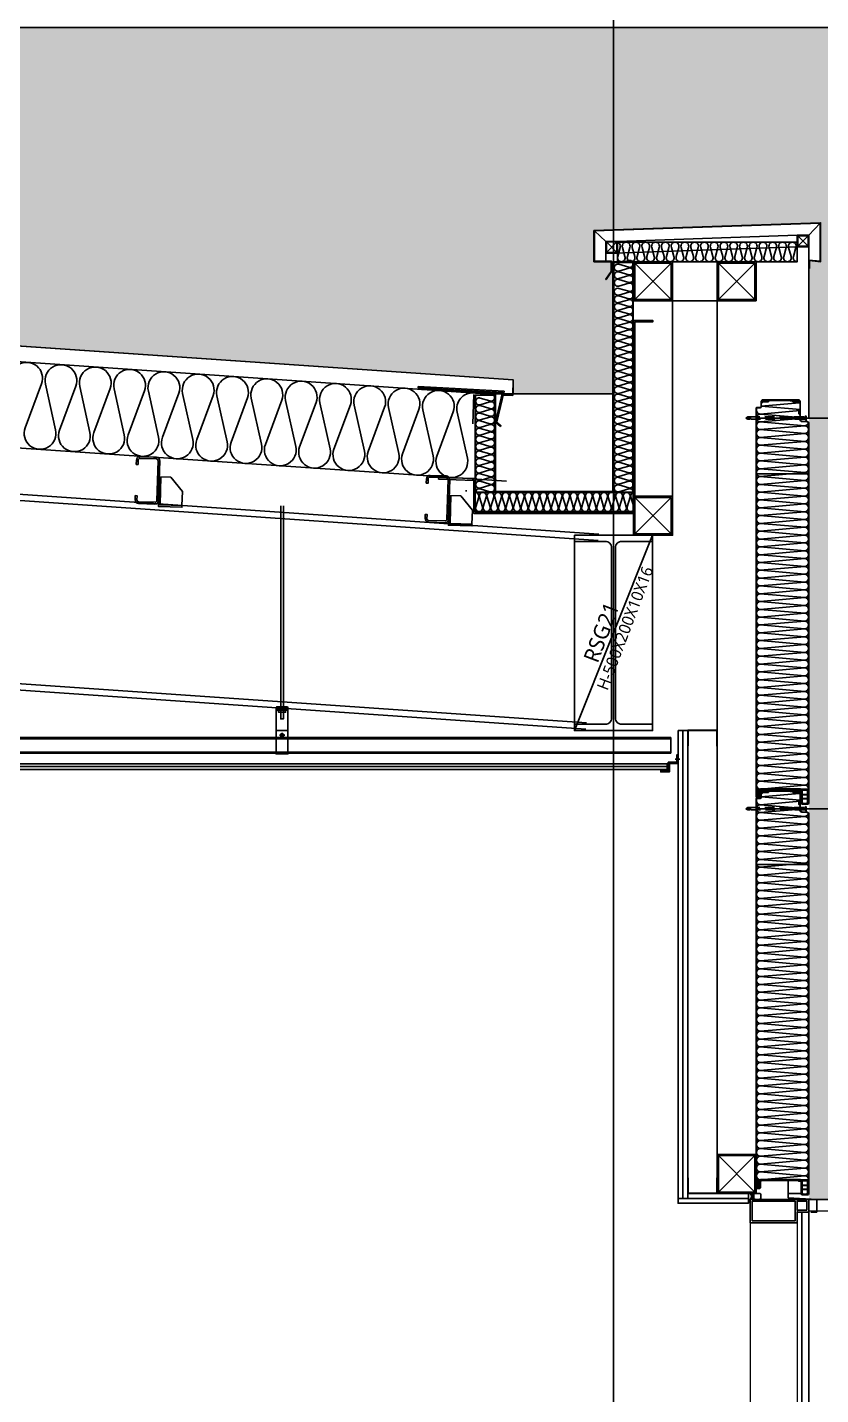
# Model space of a CAD drawing. Header units: millimetres. Extents: x -2325 to 334075, y -552635 to -11738.
# Drawn here: x 104425 to 106455, y -67955 to -64455 of the extents above; entities that cross this region are included whole.
import ezdxf
from ezdxf.enums import TextEntityAlignment as Align

# ---------------------------------------------------------------- set-up
doc = ezdxf.new("R2010")
doc.units = ezdxf.units.MM
doc.header["$LTSCALE"] = 200
for name, pattern in [('CEN-GAUN', [32.2, 30, -1, 0.2, -1]), ('HIDDEN', [0.375, 0.25, -0.125]), ('XR-A-SECTION$0$CEN-OC', [10, 9.25, -0.25, 0.25, -0.25])]:
    doc.linetypes.add(name, pattern=pattern)
doc.layers.get('DEFPOINTS').update_dxf_attribs({"color": 137})
for name, color, linetype in [('01하지철물', 253, 'Continuous'), ('02-PIR', 7, 'Continuous'), ('161', 161, 'Continuous'), ('35', 8, 'Continuous'), ('7', 7, 'Continuous'), ('7내부마감', 7, 'Continuous'), ('A-PNL-EXT', 7, 'Continuous'), ('AA-DWXM-CURT', 4, 'Continuous'), ('AS-STEL', 2, 'Continuous'), ('AS-STEL-MAJR', 8, 'Continuous'), ('BOLT', 8, 'Continuous'), ('CON', 2, 'Continuous'), ('CTR', 1, 'XR-A-SECTION$0$CEN-OC'), ('deta', 8, 'Continuous'), ('ELE-3', 3, 'Continuous'), ('ELE-4', 4, 'Continuous'), ('ELE-5', 5, 'Continuous'), ('ELE-6', 6, 'Continuous'), ('ELE-8', 8, 'Continuous'), ('HAT', 8, 'Continuous'), ('HAT-INS1', 252, 'Continuous'), ('INSUL', 252, 'Continuous'), ('PANEL', 6, 'Continuous'), ('S-253', 252, 'Continuous'), ('S-COL', 2, 'Continuous'), ('SEC-PANEL', 6, 'Continuous'), ('SOL-254', 254, 'Continuous'), ('STEEL-E', 6, 'Continuous'), ('STL', 4, 'Continuous'), ('SYP_INSUL', 252, 'Continuous'), ('TEC35', 35, 'Continuous'), ('WALL', 2, 'Continuous'), ('WIN1', 7, 'Continuous'), ('경량철골', 8, 'Continuous')]:
    doc.layers.add(name, color=color, linetype=linetype)
for name, color, linetype, plot in [('190', 190, 'Continuous', False), ('CEN', 1, 'CEN-GAUN', False), ('DEFP.', 147, 'Continuous', False)]:
    doc.layers.add(name, color=color, linetype=linetype, plot=plot)
doc.layers.add('insulation', color=8, linetype='Continuous', lineweight=5)
doc.layers.add('WIN', color=5, linetype='Continuous', lineweight=0)
doc.styles.add('스타일1', font='malgun.ttf')

# ---------------------------------------------------------------- blocks, each defined once
blk = doc.blocks.new('124')
at = {"layer": 'WIN', "color": 6}
for p, q in [((530, 2000), (-3735, 2000)), ((-3735, 2000), (-3735, 0)), ((500, 1970), (-3705, 1970)), ((-3705, 1970), (-3705, 30))]:
    blk.add_line(p, q, dxfattribs=at)
blk = doc.blocks.new('하지철물')
at = {"layer": '01하지철물', "color": 1}
for p, q in [((46.8, -3.2), (-46.8, -96.8)), ((46.8, -96.8), (-46.8, -3.2))]:
    blk.add_line(p, q, dxfattribs=at)
at = {"layer": '01하지철물'}
for points in [[(-50, -100), (-50, 0), (50, 0), (50, -100)], [(-46.8, -96.8), (-46.8, -3.2), (46.8, -3.2), (46.8, -96.8)]]:
    blk.add_lwpolyline(points, close=True, dxfattribs=at)
blk = doc.blocks.new('SCW-1')
at = {"layer": 'BOLT', "color": 8, "linetype": 'HIDDEN', "ltscale": 0.5}
for p, q in [((150, 3), (150, 9)), ((154.1, 12), (151.1, 9)), ((151.1, 9), (151.1, 3)), ((151.1, 3), (154.1, 0)), ((153.1, 5.4), (153.1, 6.6)), ((153.1, 6.6), (154.5, 6.6)), ((154.5, 5.4), (153.1, 5.4)), ((154.5, 12), (154.1, 12)), ((154.1, 0), (154.5, 0)), ((154.5, 6.6), (154.5, 12)), ((154.5, 0), (154.5, 5.4))]:
    blk.add_line(p, q, dxfattribs=at)
for points in [[(0, 6), (9, 7), (11, 9), (12, 7), (10, 3)], [(10, 3), (5, 3), (0, 6), (5, 9), (11, 9)], [(150, 3), (10, 3)], [(11, 9), (150, 9)]]:
    blk.add_lwpolyline(points, dxfattribs=at)
for centre, start, end in [((150.6, 9.2), 199.4712, 340.5288), ((150.6, 2.8), 19.4712, 160.5288)]:
    blk.add_arc(centre, 0.6, start, end, dxfattribs=at)
blk = doc.blocks.new('PANEL-135')
at = {"layer": '161'}
for p, q in [((150, 0), (0, 0)), ((150, -1000), (0, -1000))]:
    blk.add_line(p, q, dxfattribs=at)
at = {"layer": 'BOLT', "color": 8, "linetype": 'HIDDEN', "ltscale": 0.5}
for p, q in [((37.8, 20.4), (41.2, 17)), ((37.8, 19.3), (40.8, 16.3)), ((37.8, 8.7), (40.8, 11.7)), ((37.8, 7.6), (41.2, 11)), ((37.8, 6.4), (41.2, 3)), ((37.8, 5.3), (40.8, 2.3)), ((41.2, 17), (41.2, 11)), ((41.2, 3), (41.2, -3)), ((37.8, -5.3), (40.8, -2.3)), ((37.8, -6.1), (37.8, -6.1)), ((38.6, -5.6), (41.2, -3))]:
    blk.add_line(p, q, dxfattribs=at)
at = {"layer": 'HAT-INS1'}
for points in [[(137, 30.5), (39.6, 38.9)], [(37.8, 21.4), (137, 30)]]:
    blk.add_lwpolyline(points, dxfattribs=at)
for points in [[(147.4, 26.4, -0.625476), (139.5, 10.2), (37.8, 19.1)], [(37.8, 1.4), (139.5, 10.2, -1), (139.5, -9.8), (37.8, -0.9)], [(25.8, -19.8), (139.5, -9.8, -1), (139.5, -29.8), (25.8, -19.8), (25.8, -19.8, 1), (25.8, -39.8, 1)], [(25.8, -39.8), (139.5, -29.8, -1), (139.5, -49.8), (25.8, -39.8), (25.8, -39.8, 1), (25.8, -59.8, 1)], [(16.1, -12.4, 0.338737), (25.8, -19.8)], [(25.8, -59.8), (139.5, -49.8, -1), (139.5, -69.8), (25.8, -59.8), (25.8, -59.8, 1), (25.8, -79.8, 1)], [(25.8, -79.8), (139.5, -69.8, -1), (139.5, -89.8), (25.8, -79.8), (25.8, -79.8, 1), (25.8, -99.8, 1)], [(25.8, -99.8), (139.5, -89.8, -1), (139.5, -109.8), (25.8, -99.8), (25.8, -99.8, 1), (25.8, -119.8, 1)], [(25.8, -119.8), (139.5, -109.8, -1), (139.5, -129.8), (25.8, -119.8), (25.8, -119.8, 1), (25.8, -139.8, 1)], [(25.8, -139.8), (139.5, -129.8, -1), (139.5, -149.8), (25.8, -139.8), (25.8, -139.8, 1), (25.8, -159.8, 1)], [(25.8, -159.8), (139.5, -149.8, -1), (139.5, -169.8), (25.8, -159.8), (25.8, -159.8, 1), (25.8, -179.8, 1)], [(25.8, -179.8), (139.5, -169.8, -1), (139.5, -189.8), (25.8, -179.8), (25.8, -179.8, 1), (25.8, -199.8, 1)], [(25.8, -199.8), (139.5, -189.8, -1), (139.5, -209.8), (25.8, -199.8), (25.8, -199.8, 1), (25.8, -219.8, 1)], [(25.8, -219.8), (139.5, -209.8, -1), (139.5, -229.8), (25.8, -219.8), (25.8, -219.8, 1), (25.8, -239.8, 1)], [(25.8, -239.8), (139.5, -229.8, -1), (139.5, -249.8), (25.8, -239.8), (25.8, -239.8, 1), (25.8, -259.8, 1)], [(25.8, -259.8), (139.5, -249.8, -1), (139.5, -269.8), (25.8, -259.8), (25.8, -259.8, 1), (25.8, -279.8, 1)], [(25.8, -279.8), (139.5, -269.8, -1), (139.5, -289.8), (25.8, -279.8), (25.8, -279.8, 1), (25.8, -299.8, 1)], [(25.8, -299.8), (139.5, -289.8, -1), (139.5, -309.8), (25.8, -299.8), (25.8, -299.8, 1), (25.8, -319.8, 1)], [(25.8, -319.8), (139.5, -309.8, -1), (139.5, -329.8), (25.8, -319.8), (25.8, -319.8, 1), (25.8, -339.8, 1)], [(25.8, -339.8), (139.5, -329.8, -1), (139.5, -349.8), (25.8, -339.8), (25.8, -339.8, 1), (25.8, -359.8, 1)], [(25.8, -359.8), (139.5, -349.8, -1), (139.5, -369.8), (25.8, -359.8), (25.8, -359.8, 1), (25.8, -379.8, 1)], [(25.8, -379.8), (139.5, -369.8, -1), (139.5, -389.8), (25.8, -379.8), (25.8, -379.8, 1), (25.8, -399.8, 1)], [(25.8, -399.8), (139.5, -389.8, -1), (139.5, -409.8), (25.8, -399.8), (25.8, -399.8, 1), (25.8, -419.8, 1)], [(25.8, -419.8), (139.5, -409.8, -1), (139.5, -429.8), (25.8, -419.8), (25.8, -419.8, 1), (25.8, -439.8, 1)], [(25.8, -439.8), (139.5, -429.8, -1), (139.5, -449.8), (25.8, -439.8), (25.8, -439.8, 1), (25.8, -459.8, 1)], [(25.8, -459.8), (139.5, -449.8, -1), (139.5, -469.8), (25.8, -459.8), (25.8, -459.8, 1), (25.8, -479.8, 1)], [(25.8, -479.8), (139.5, -469.8, -1), (139.5, -489.8), (25.8, -479.8), (25.8, -479.8, 1), (25.8, -499.8, 1)], [(25.8, -499.8), (139.5, -489.8, -1), (139.5, -509.8), (25.8, -499.8), (25.8, -499.8, 1), (25.8, -519.8, 1)], [(25.8, -519.8), (139.5, -509.8, -1), (139.5, -529.8), (25.8, -519.8), (25.8, -519.8, 1), (25.8, -539.8, 1)], [(25.8, -539.8), (139.5, -529.8, -1), (139.5, -549.8), (25.8, -539.8), (25.8, -539.8, 1), (25.8, -559.8, 1)], [(25.8, -559.8), (139.5, -549.8, -1), (139.5, -569.8), (25.8, -559.8), (25.8, -559.8, 1), (25.8, -579.8, 1)], [(25.8, -579.8), (139.5, -569.8, -1), (139.5, -589.8), (25.8, -579.8), (25.8, -579.8, 1), (25.8, -599.8, 1)], [(25.8, -599.8), (139.5, -589.8, -1), (139.5, -609.8), (25.8, -599.8), (25.8, -599.8, 1), (25.8, -619.8, 1)], [(25.8, -619.8), (139.5, -609.8, -1), (139.5, -629.8), (25.8, -619.8), (25.8, -619.8, 1), (25.8, -639.8, 1)], [(25.8, -639.8), (139.5, -629.8, -1), (139.5, -649.8), (25.8, -639.8), (25.8, -639.8, 1), (25.8, -659.8, 1)], [(25.8, -659.8), (139.5, -649.8, -1), (139.5, -669.8), (25.8, -659.8), (25.8, -659.8, 1), (25.8, -679.8, 1)], [(25.8, -679.8), (139.5, -669.8, -1), (139.5, -689.8), (25.8, -679.8), (25.8, -679.8, 1), (25.8, -699.8, 1)], [(25.8, -699.8), (139.5, -689.8, -1), (139.5, -709.8), (25.8, -699.8), (25.8, -699.8, 1), (25.8, -719.8, 1)], [(25.8, -719.8), (139.5, -709.8, -1), (139.5, -729.8), (25.8, -719.8), (25.8, -719.8, 1), (25.8, -739.8, 1)], [(25.8, -739.8), (139.5, -729.8, -1), (139.5, -749.8), (25.8, -739.8), (25.8, -739.8, 1), (25.8, -759.8, 1)], [(25.8, -759.8), (139.5, -749.8, -1), (139.5, -769.8), (25.8, -759.8), (25.8, -759.8, 1), (25.8, -779.8, 1)], [(25.8, -779.8), (139.5, -769.8, -1), (139.5, -789.8), (25.8, -779.8), (25.8, -779.8, 1), (25.8, -799.8, 1)], [(25.8, -799.8), (139.5, -789.8, -1), (139.5, -809.8), (25.8, -799.8), (25.8, -799.8, 1), (25.8, -819.8, 1)], [(25.8, -819.8), (139.5, -809.8, -1), (139.5, -829.8), (25.8, -819.8), (25.8, -819.8, 1), (25.8, -839.8, 1)], [(25.8, -839.8), (139.5, -829.8, -1), (139.5, -849.8), (25.8, -839.8), (25.8, -839.8, 1), (25.8, -859.8, 1)], [(25.8, -859.8), (139.5, -849.8, -1), (139.5, -869.8), (25.8, -859.8), (25.8, -859.8, 1), (25.8, -879.8, 1)], [(25.8, -879.8), (139.5, -869.8, -1), (139.5, -889.8), (25.8, -879.8), (25.8, -879.8, 1), (25.8, -899.8, 1)], [(25.8, -899.8), (139.5, -889.8, -1), (139.5, -909.8), (25.8, -899.8), (25.8, -899.8, 1), (25.8, -919.8, 1)], [(25.8, -919.8), (139.5, -909.8, -1), (139.5, -929.8), (25.8, -919.8), (25.8, -919.8, 1), (25.8, -939.8, 1)], [(129.1, -948.8), (25.8, -939.8), (25.8, -939.8, 0.541794), (16.7, -953.8, 0.541794)], [(25.8, -939.8), (139.5, -929.8, -1), (139.5, -949.8), (138.9, -949.7)]]:
    blk.add_lwpolyline(points, format="xyb", dxfattribs=at)
at = {"layer": 'INSUL', "color": 251}
for p, q in [((18.3, -964.5), (18.3, -973.7)), ((32.3, -964.5), (18.3, -964.5)), ((32.3, -973.7), (18.3, -973.7)), ((18.3, -974.7), (18.3, -983)), ((32.3, -974.7), (18.3, -974.7)), ((32.3, -964.5), (32.3, -973.7)), ((32.3, -974.7), (32.3, -983)), ((29, -986.4), (21.7, -986.4))]:
    blk.add_line(p, q, dxfattribs=at)
for points in [[(135.1, 38.5), (136, 38.5, 0.414214), (136.3, 38.8), (136.3, 39), (136.3, 39.5, 0.414214), (133.3, 42.5), (128.3, 43.2), (120.8, 43.2, -0.414214), (120.3, 43.7), (120.3, 44, -0.414214), (120.8, 44.5), (133.9, 44.5), (135.5, 44.1, 0.487928), (135.9, 44.4), (135.9, 44.5, 0.414214), (133.9, 46.5), (82.3, 46.5), (40.6, 46.5, 0.414214), (38.6, 44.5), (38.6, 44.4, 0.487928), (39, 44.1), (40.6, 44.5), (53.7, 44.5, -0.414214), (54.2, 44), (54.2, 43.7, -0.414214), (53.7, 43.2), (46.1, 43.2), (41.1, 42.5, 0.414214), (38.1, 39.5), (38.1, 39), (38.1, 38.8, 0.414214), (38.4, 38.5), (39.3, 38.5, 0.414214), (39.6, 38.8), (39.6, 39, -0.414214), (41.1, 40.5), (46.1, 41.2), (54.7, 41.2, 0.414214), (56.2, 42.7), (56.2, 44, -0.414214), (56.7, 44.5), (82.3, 44.5), (117.8, 44.5, -0.414214), (118.3, 44), (118.3, 42.7, 0.414214), (119.8, 41.2), (128.3, 41.2), (133.3, 40.5, -0.414214), (134.8, 39), (134.8, 38.8, 0.414214)], [(135.1, 38.5), (136, 38.5, 0.414214), (136.3, 38.8), (136.3, 39), (136.3, 39.5, 0.414214), (133.3, 42.5), (128.3, 43.2), (120.8, 43.2, -0.414214), (120.3, 43.7), (120.3, 44, -0.414214), (120.8, 44.5), (133.9, 44.5), (135.5, 44.1, 0.487928), (135.9, 44.4), (135.9, 44.5, 0.414214), (133.9, 46.5), (82.3, 46.5), (40.6, 46.5, 0.414214), (38.6, 44.5), (38.6, 44.4, 0.487928), (39, 44.1), (40.6, 44.5), (53.7, 44.5, -0.414214), (54.2, 44), (54.2, 43.7, -0.414214), (53.7, 43.2), (46.1, 43.2), (41.1, 42.5, 0.414214), (38.1, 39.5), (38.1, 39), (38.1, 38.8, 0.414214), (38.4, 38.5), (39.3, 38.5, 0.414214), (39.6, 38.8), (39.6, 39, -0.414214), (41.1, 40.5), (46.1, 41.2), (54.7, 41.2, 0.414214), (56.2, 42.7), (56.2, 44, -0.414214), (56.7, 44.5), (82.3, 44.5), (117.8, 44.5, -0.414214), (118.3, 44), (118.3, 42.7, 0.414214), (119.8, 41.2), (128.3, 41.2), (133.3, 40.5, -0.414214), (134.8, 39), (134.8, 38.8, 0.414214)], [(148.7, -968.9, -0.414214), (146.2, -971.4), (142.9, -971.4, -0.414214), (140.4, -968.9), (140.4, -953.8, 0.414214), (139.4, -952.8), (136.9, -952.8), (136.9, -951.8), (39, -951.8), (39, -952.8), (35.1, -952.8, 0.414214), (34.1, -953.8), (34.1, -983, -0.414191), (29.1, -988), (21.7, -988, -0.414236), (16.7, -983), (16.7, -949.8), (37, -949.8), (37, -948.8), (138.9, -948.8), (138.9, -949.8), (148.7, -949.8)], [(148.7, -968.9, -0.414214), (146.2, -971.4), (142.9, -971.4, -0.414214), (140.4, -968.9), (140.4, -953.8, 0.414214), (139.4, -952.8), (136.9, -952.8), (136.9, -951.8), (39, -951.8), (39, -952.8), (35.1, -952.8, 0.414214), (34.1, -953.8), (34.1, -983, -0.414191), (29.1, -988), (21.7, -988, -0.414236), (16.7, -983), (16.7, -949.8), (37, -949.8), (37, -948.8), (138.9, -948.8), (138.9, -949.8), (148.7, -949.8)], [(142, -951.4), (147, -951.4), (147, -968.9, -0.414214), (146.2, -969.7), (142.9, -969.7, -0.414214), (142, -968.9)]]:
    blk.add_lwpolyline(points, format="xyb", close=True, dxfattribs=at)
blk.add_lwpolyline([(32.3, -952.5), (32.3, -963.5), (18.3, -963.5), (18.3, -952.5)], close=True, dxfattribs=at)
for centre, start, end in [((21.7, -983), 180, 270.0043), ((29, -983), 270.0043, 0)]:
    blk.add_arc(centre, 3.35, start, end, dxfattribs=at)
at = {"layer": 'PANEL', "ltscale": 3}
blk.add_line((149.5, -143.1), (15, -143.1), dxfattribs=at)
for points in [[(44, 43.3), (44, 44.1), (39, 44.1, 0.414214), (37, 42.1), (37, -3.7, -0.39552), (32.8, -8.2), (19.7, -9.1, 0.39896), (15, -14.1), (15, -444.5), (15, -983.8, 0.414242), (20, -988.8), (31.5, -988.8, 0.414191), (35, -985.3), (35, -953.3), (42, -953.3), (42, -952.5), (34.2, -952.5), (34.2, -985.3, -0.414191), (31.5, -988), (20, -988, -0.414242), (15.8, -983.8), (15.8, -444.5), (15.8, -14.1, -0.399273), (19.8, -9.9), (32.8, -9, 0.39552), (37.8, -3.7), (37.8, 42.1, -0.414214), (39, 43.3), (44, 43.3)], [(130.5, 44.1), (130.5, 44.1), (130.5, 43.6), (135.5, 43.6, -0.414214), (137, 42.1), (137, 28.4, 0.414214), (139, 26.4), (148, 26.4, -0.414214), (149.5, 24.9), (149.5, -391.9), (149.5, -969.9, -0.414214), (148, -971.4), (141, -971.4, -0.414214), (139.5, -969.9), (139.5, -952.8), (137, -952.8), (137, -953.3), (139, -953.3), (139, -969.9, 0.414214), (141, -971.9), (148, -971.9, 0.414214), (150, -969.9), (150, -391.9), (150, 24.9, 0.414214), (148, 26.9), (139, 26.9, -0.414214), (137.5, 28.4), (137.5, 42.1, 0.414214), (135.5, 44.1), (130.5, 44.1)]]:
    blk.add_lwpolyline(points, format="xyb", dxfattribs=at)
at = {"layer": 'SYP_INSUL'}
for points in [[(37.8, 41.4), (38.9, 41.5)], [(38.1, 39), (37.8, 39.1)], [(56.2, 43.2), (70.1, 44.5)]]:
    blk.add_lwpolyline(points, dxfattribs=at)
at = {"layer": 'WALL', "color": 3}
blk.add_line((44, 43.3), (44, 43.3), dxfattribs=at)
at = {"xscale": -1}
blk.add_blockref('SCW-1', (176.2, -6), dxfattribs=at)
blk = doc.blocks.new('WB-150-E')
at = {"layer": 'WIN1'}
blk.add_lwpolyline([(200, 60), (50, 60), (50, 0), (170, 0), (170, 27.5), (200, 27.5), (200, 60)], dxfattribs=at)
at = {"layer": 'WIN1', "color": 251}
blk.add_lwpolyline([(55, 55), (55, 5), (165, 5), (165, 55)], close=True, dxfattribs=at)
blk.add_lwpolyline([(195, 32.5), (170, 32.5), (170, 55), (195, 55), (195, 32.5)], dxfattribs=at)
blk = doc.blocks.new('WB-150-C')
at = {"layer": 'WIN1', "color": 251}
blk.add_line((38.9, 30), (217.2, 30), dxfattribs=at)
at = {"layer": 'WIN1'}
blk.add_lwpolyline([(195, 32.5), (170, 32.5), (170, 60), (50, 60), (50, 0), (170, 0), (170, 27.5), (195, 27.5)], close=True, dxfattribs=at)
at = {"layer": 'WIN1', "color": 251}
blk.add_lwpolyline([(55, 55), (55, 5), (165, 5), (165, 55)], close=True, dxfattribs=at)
blk.add_arc((224, 30), 26, 157.3801, 202.6199, dxfattribs=at)
blk = doc.blocks.new('WWW-150-2')
at = {"layer": 'AA-DWXM-CURT'}
for points in [[(132, 740), (150, 740), (150, 1967.5), (132, 1967.5)], [(132, 32.5), (150, 32.5), (150, 720), (132, 720)]]:
    blk.add_lwpolyline(points, close=True, dxfattribs=at)
at = {"layer": 'insulation'}
blk.add_line((0, 1940), (0, 60), dxfattribs=at)
for name, p in [('WB-150-E', (-50, 1940)), ('WB-150-C', (-50, 700))]:
    blk.add_blockref(name, p, dxfattribs=at)
at = {"layer": 'insulation', "xscale": -1, "rotation": 180}
blk.add_blockref('WB-150-E', (-50, 60), dxfattribs=at)
blk = doc.blocks.new('ci')
at = {"layer": '190'}
for p, q in [((11.9, 10), (-0.1, 10)), ((11.9, 0), (-0.1, 0))]:
    blk.add_line(p, q, dxfattribs=at)
at = {"layer": '35'}
blk.add_lwpolyline([(9, 0), (15, 0, 0.414214), (18, 3), (18, 7, 0.414214), (15, 10), (9, 10, 0.414214), (6, 7), (6, 3, 0.414214)], format="xyb", close=True, dxfattribs=at)
for centre, start, end in [((-5.3, 5), 316.3972, 43.6028), ((-3.3, 5), 316.3972, 43.6028), ((-1.3, 5), 316.3972, 43.6028), ((0.7, 5), 33.6837, 43.6028), ((0.7, 5), 316.3972, 326.3163)]:
    blk.add_arc(centre, 7.25, start, end, dxfattribs=at)
blk = doc.blocks.new('W-UP-RI')
at = {"layer": 'A-PNL-EXT'}
blk.add_line((-52.8, 15), (-20, 15), dxfattribs=at)
blk.add_lwpolyline([(-52.8, 48.2), (-52.8, 3.6), (20, -0.5), (20, -32.5), (5, -32.5)], dxfattribs=at)
at = {"layer": 'TEC35', "linetype": 'Continuous', "xscale": -1.5, "yscale": 1.5, "zscale": 1.5, "rotation": 180}
blk.add_blockref('ci', (-149.9, 15), dxfattribs=at)
blk = doc.blocks.new('STL_30x30')
at = {"layer": 'CTR'}
for p, q in [((1.6, 28.4), (28.4, 1.6)), ((28.4, 28.4), (1.6, 1.6))]:
    blk.add_line(p, q, dxfattribs=at)
at = {"layer": 'ELE-4'}
for points in [[(0, 0), (30, 0), (30, 30), (0, 30)], [(1.6, 1.6), (28.4, 1.6), (28.4, 28.4), (1.6, 28.4)]]:
    blk.add_lwpolyline(points, close=True, dxfattribs=at)
blk = doc.blocks.new('RSG21', base_point=(401883, 73757.5))
at = {"layer": 'AS-STEL'}
blk.add_lwpolyline([(401783, 73957.5), (401983, 73957.5), (401983, 73941.5), (401904, 73941.5, 0.414214), (401888, 73925.5), (401888, 73489.5, 0.414214), (401904, 73473.5), (401983, 73473.5), (401983, 73457.5), (401783, 73457.5), (401783, 73473.5), (401862, 73473.5, 0.414214), (401878, 73489.5), (401878, 73925.5, 0.414214), (401862, 73941.5), (401783, 73941.5)], format="xyb", close=True, dxfattribs=at)
at = {"layer": 'DEFPOINTS'}
blk.add_line((401783, 73457.5), (401983, 73957.5), dxfattribs=at)
blk.add_lwpolyline([(401783, 73957.5), (401983, 73957.5), (401983, 73457.5), (401783, 73457.5)], close=True, dxfattribs=at)
at = {"layer": 'DEFPOINTS', "style": '스타일1'}
for s, height, p in [('H-500X200X10X16', 30, (401912.4, 73719.5)), ('RSG21', 40, (401851.7, 73709.1, 0))]:
    blk.add_text(s, height=height, rotation=69.276, dxfattribs=at).set_placement(p, align=Align.MIDDLE_CENTER)
blk = doc.blocks.new('CELIING')
at = {"color": 8}
for p, q in [((-3147, 82), (-3147, 42)), ((-3147, 82), (147, 82)), ((-3147, 79), (147, 79)), ((-2633.3, 100), (-2663.3, 100)), ((-2641.4, 88), (-2655.1, 88)), ((-2648.3, 94.2), (-2648.3, 81.8)), ((-1733.3, 100), (-1763.3, 100)), ((-1741.4, 88), (-1755.1, 88)), ((-1748.3, 94.2), (-1748.3, 81.8)), ((-833.3, 100), (-863.3, 100)), ((-841.4, 88), (-855.1, 88)), ((-848.3, 94.2), (-848.3, 81.8)), ((147, 82), (147, 42)), ((-3147, 45), (147, 45)), ((-3147, 42), (147, 42))]:
    blk.add_line(p, q, dxfattribs=at)
at = {"color": 1}
for p, q in [((-3169.4, 27), (-3157.6, 27)), ((-3137, 15), (137, 15)), ((-3137, 0), (-3137, 15)), ((-3137, 8), (137, 8)), ((-3137, 0), (137, 0)), ((137, 0), (137, 15)), ((169.4, 27), (157.6, 27))]:
    blk.add_line(p, q, dxfattribs=at)
at = {"color": 8}
for points in [[(-2651.6, 792.9), (-2651.6, 129.9), (-2644.9, 129.9), (-2644.9, 792.9)], [(-1751.6, 733.9), (-1751.6, 129.9), (-1744.9, 129.9), (-1744.9, 733.5)], [(-851.6, 675.5), (-851.6, 129.9), (-844.9, 129.9), (-844.9, 675.1)], [(-2633.3, 159), (-2634.6, 161), (-2662, 161), (-2663.3, 159), (-2663.3, 154), (-2662, 152), (-2634.6, 152), (-2633.3, 154), (-2663.3, 154)], [(-2657, 152), (-2657, 147), (-2639.4, 147), (-2639.4, 152)], [(-1733.3, 159), (-1734.6, 161), (-1762, 161), (-1763.3, 159), (-1763.3, 154), (-1762, 152), (-1734.6, 152), (-1733.3, 154), (-1763.3, 154)], [(-1757, 152), (-1757, 147), (-1739.4, 147), (-1739.4, 152)], [(-833.3, 159), (-834.6, 161), (-862, 161), (-863.3, 159), (-863.3, 154), (-862, 152), (-834.6, 152), (-833.3, 154), (-863.3, 154)], [(-857, 152), (-857, 147), (-839.4, 147), (-839.4, 152)]]:
    blk.add_lwpolyline(points, dxfattribs=at)
for points in [[(-2663.3, 159), (-2633.3, 159), (-2633.3, 40), (-2663.3, 40)], [(-1763.3, 159), (-1733.3, 159), (-1733.3, 40), (-1763.3, 40)], [(-863.3, 159), (-833.3, 159), (-833.3, 40), (-863.3, 40)]]:
    blk.add_lwpolyline(points, close=True, dxfattribs=at)
at = {"color": 6}
for points in [[(-3140, -3), (-3121, -3), (-3121, -6), (-3143, -6), (-3143, 16), (-3165, 16), (-3165, 38), (-3162, 38), (-3162, 19), (-3140, 19)], [(140, -3), (121, -3), (121, -6), (143, -6), (143, 16), (165, 16), (165, 38), (162, 38), (162, 19), (140, 19)]]:
    blk.add_lwpolyline(points, close=True, dxfattribs=at)
at = {"color": 8}
for centre, radius in [((-2648.3, 88), 4.25), ((-2648.3, 88), 3.25), ((-1748.3, 88), 4.25), ((-1748.3, 88), 3.25), ((-848.3, 88), 4.25), ((-848.3, 88), 3.25)]:
    blk.add_circle(centre, radius, dxfattribs=at)

msp = doc.modelspace()

# ---------------------------------------------------------------- hatches: boundary and pattern name
at = {"layer": 'SOL-254'}
h = msp.add_hatch(color=256, dxfattribs=at)
h.dxf.hatch_style = 1
h.paths.add_polyline_path([(106925, -64455.1), (98925, -64455.1), (98925, -65455.1), (102425, -65455.1), (102425, -65072.2), (102423.8, -65072.2), (102423.8, -65052.2), (102395, -65055.1), (102395, -64955), (102395, -64955.1), (102975, -64975.1), (102975, -65055.1), (102931.2, -65055.1), (102931.2, -65079.7), (102945.1, -65100), (102944.1, -65100.7), (102930, -65080), (102926.7, -65080), (102926.7, -65169.9), (105668.6, -65357.7), (105668.6, -65393.1), (105923.3, -65393.1), (105923.3, -65079.9), (105920, -65080), (105905.9, -65100.7), (105904.9, -65100), (105918.8, -65079.7), (105918.8, -65055.1), (105875, -65055.1), (105875, -64975), (105875, -64975.1), (106455, -64955.1), (106455, -65055.1), (106426.2, -65052.2), (106426.2, -65072.2), (106425, -65072.2), (106425, -65455.1), (106440, -65455.1), (106925, -65455.1)])
h = msp.add_hatch(color=256, dxfattribs=at)
h.dxf.hatch_style = 1
h.paths.add_polyline_path([(106925, -65455.1), (106425, -65455.1), (106425, -65515.1), (106425, -66455.1), (106925, -66455.1)])
h = msp.add_hatch(color=256, dxfattribs=at)
h.dxf.hatch_style = 1
h.paths.add_polyline_path([(106925, -66455.1), (106425, -66455.1), (106425, -67455.1), (106925, -67455.1)])

# ---------------------------------------------------------------- linework, layer by layer
at = {"layer": '01하지철물'}
for p, q in [((106076.1, -65055.1), (106076.1, -65705.1)), ((106190, -65055.1), (106190, -67340.1)), ((105976.1, -65155.1), (106190, -65155.1))]:
    msp.add_line(p, q, dxfattribs=at)
at = {"layer": '02-PIR', "ltscale": 150}
for p, q in [((105976.1, -65055.1), (106290, -65055.1)), ((106041.1, -65055.1), (106355, -65055.1))]:
    msp.add_line(p, q, dxfattribs=at)
at = {"layer": '7내부마감'}
msp.add_line((106115, -66255.1), (106090, -66255.1), dxfattribs=at)
msp.add_lwpolyline([(106270, -67440.1), (106270, -67465.1), (106090, -67465.1), (106090, -66255.1)], dxfattribs=at)
at = {"layer": 'AS-STEL-MAJR'}
for points in [[(105887.2, -65752.3), (103025.3, -65554.9)], [(105886.1, -65768.2), (103024.3, -65570.9)], [(105855.6, -66235.2), (103025, -66039.9)], [(105854.5, -66251.2), (103011.3, -66055.1)]]:
    msp.add_lwpolyline(points, dxfattribs=at)
at = {"layer": 'CEN'}
msp.add_line((105925, -56455.1), (105925, -81455.1), dxfattribs=at)
at = {"layer": 'DEFP.'}
msp.add_line((105547.8, -65643.1), (105547.8, -65640.1), dxfattribs=at)
msp.add_lwpolyline([(105623.3, -65643.1), (105923.3, -65643.1), (105923.3, -65393.1), (105623.3, -65393.1)], close=True, dxfattribs=at)
at = {"layer": 'deta'}
for p, q in [((106102.5, -67452.6), (106102.5, -66255.1)), ((106115, -67452.6), (106115, -66255.1)), ((106190, -67440.1), (106190, -66255.1)), ((106270, -67440.1), (106115, -67440.1)), ((106270, -67452.6), (106090, -67452.6))]:
    msp.add_line(p, q, dxfattribs=at)
at = {"layer": 'ELE-3'}
msp.add_lwpolyline([(106422, -67455.1), (110660, -67455.1), (110660, -64455.1), (88425, -64455.1), (88425, -71455.1), (110660, -71455.1), (110660, -69455.1), (106425, -69455.1)], dxfattribs=at)
at = {"layer": 'ELE-5'}
for p, q in [((105668.6, -65357.7), (102926.7, -65169.9)), ((105667.4, -65397.7), (105668.6, -65357.7)), ((105642.6, -65397), (105667.4, -65397.7))]:
    msp.add_line(p, q, dxfattribs=at)
at = {"layer": 'ELE-6'}
msp.add_lwpolyline([(105935, -65055.1), (106395, -65055.1), (106395, -65005.1), (105935, -65005.1)], close=True, dxfattribs=at)
at = {"layer": 'ELE-8'}
for p, q in [((106425, -64987.2), (106453.8, -64956.3)), ((105905, -65002.9), (105876.2, -64976.2)), ((105935, -65002.9), (106395, -64987.2)), ((106395, -65005.1), (106395, -64987.2)), ((106425, -65051), (106425, -64987.2)), ((105905, -65053.8), (105905, -65004)), ((105905, -65033.9), (106395.5, -65017.2)), ((105935, -65005.1), (105935, -65002.9))]:
    msp.add_line(p, q, dxfattribs=at)
for points in [[(104713.3, -65554.1), (104755.3, -65555.3, -0.414214), (104764, -65564.6), (104760.9, -65666.6, -0.414214), (104751.6, -65675.3), (104709.6, -65674, -0.414214), (104700.9, -65664.7), (104701.3, -65653.7), (104705.8, -65653.9), (104705.4, -65664.9, 0.414214), (104709.8, -65669.5), (104751.8, -65670.8, 0.414214), (104756.4, -65666.4), (104759.5, -65564.5, 0.414214), (104755.1, -65559.8), (104713.2, -65558.6, 0.414214), (104708.5, -65562.9), (104708.2, -65573.9), (104703.7, -65573.8), (104704, -65562.8, -0.414214)], [(105455.4, -65602), (105497.4, -65603.3, -0.414214), (105506.1, -65612.6), (105503, -65714.5, -0.414214), (105493.8, -65723.2), (105451.8, -65721.9, -0.414214), (105443.1, -65712.7), (105443.4, -65701.7), (105447.9, -65701.8), (105447.6, -65712.8, 0.414214), (105451.9, -65717.4), (105493.9, -65718.7, 0.414214), (105498.5, -65714.4), (105501.6, -65612.4, 0.414214), (105497.3, -65607.8), (105455.3, -65606.5, 0.414214), (105450.7, -65610.9), (105450.3, -65621.9), (105445.8, -65621.7), (105446.2, -65610.7, -0.414214)]]:
    msp.add_lwpolyline(points, format="xyb", close=True, dxfattribs=at)
for points in [[(104762.8, -65605.6), (104791.8, -65606.5), (104821.6, -65643.4), (104820.6, -65679.3), (104820.4, -65683.3), (104760.5, -65681.4), (104762.8, -65605.6)], [(104820.6, -65679.3), (104764.6, -65677.5), (104766.8, -65605.7)], [(105504.9, -65653.5), (105533.9, -65654.4), (105563.8, -65691.4), (105562.7, -65727.2), (105562.6, -65731.2), (105502.6, -65729.4), (105504.9, -65653.5)], [(105562.7, -65727.2), (105506.7, -65725.5), (105508.9, -65653.6)]]:
    msp.add_lwpolyline(points, dxfattribs=at)
at = {"layer": 'HAT', "ltscale": 0.5}
for points in [[(106425, -65455.1), (110660, -65455.1)], [(106425, -66455.1), (110660, -66455.1)]]:
    msp.add_lwpolyline(points, dxfattribs=at)
at = {"layer": 'INSUL'}
for points in [[(105935, -65005.4, -0.446811), (105941.8, -65018.6), (105935.6, -65041.5, 0.524856), (105945, -65055.1, 0.524856), (105954.3, -65041.5), (105948.1, -65018.6, -1.449198), (105966.8, -65018.6), (105960.6, -65041.5, 0.524856), (105970, -65055.1, 0.00003), (105970, -65055.1)], [(105970, -65055.1, 0.524856), (105979.3, -65041.5), (105973.1, -65018.6, -1.449198), (105991.8, -65018.6), (105985.6, -65041.5, 0.524856), (105995, -65055.1, 0.524856), (106004.3, -65041.5), (105998.1, -65018.6, -1.449198), (106016.8, -65018.6), (106010.6, -65041.5, 0.524856), (106020, -65055.1, 0.524856), (106029.3, -65041.5), (106023.1, -65018.6, -1.449198), (106041.8, -65018.6), (106035.6, -65041.5, 0.524856), (106045, -65055.1, 0.524856), (106054.3, -65041.5), (106048.1, -65018.6, -1.449198), (106066.8, -65018.6), (106060.6, -65041.5, 0.524856), (106070, -65055.1, 0.524856), (106079.3, -65041.5), (106073.1, -65018.6, -1.449198), (106091.8, -65018.6), (106085.6, -65041.5, 0.524856), (106095, -65055.1, 0.524856), (106104.3, -65041.5), (106098.1, -65018.6, -1.449198), (106116.8, -65018.6), (106110.6, -65041.5, 0.524856), (106120, -65055.1, 0.524856), (106129.3, -65041.5), (106123.1, -65018.6, -1.449198), (106141.8, -65018.6), (106135.6, -65041.5, 0.524856), (106145, -65055.1, 0.524856), (106154.3, -65041.5), (106148.1, -65018.6, -1.449198), (106166.8, -65018.6), (106160.6, -65041.5, 0.524856), (106170, -65055.1, 0.524856), (106179.3, -65041.5), (106173.1, -65018.6, -1.449198), (106191.8, -65018.6), (106185.6, -65041.5, 0.524856), (106195, -65055.1, 0.524856), (106204.3, -65041.5), (106198.1, -65018.6, -1.449198), (106216.8, -65018.6), (106210.6, -65041.5, 0.524856), (106220, -65055.1, 0.524856), (106229.3, -65041.5), (106223.1, -65018.6, -1.449198), (106241.8, -65018.6), (106235.6, -65041.5, 0.524856), (106245, -65055.1, 0.524856), (106254.3, -65041.5), (106248.1, -65018.6, -1.449198), (106266.8, -65018.6), (106260.6, -65041.5, 0.524856), (106270, -65055.1, 0.524856), (106279.3, -65041.5), (106273.1, -65018.6, -1.449198), (106291.8, -65018.6), (106285.6, -65041.5, 0.524856), (106295, -65055.1, 0.524856), (106304.3, -65041.5), (106298.1, -65018.6, -1.449198), (106316.8, -65018.6), (106310.6, -65041.5, 0.524856), (106320, -65055.1, 0.524856), (106329.3, -65041.5), (106323.1, -65018.6, -1.449198), (106341.8, -65018.6), (106335.6, -65041.5, 0.524856), (106345, -65055.1, 0.524856), (106354.3, -65041.5), (106348.1, -65018.6, -1.449198), (106366.8, -65018.6), (106360.6, -65041.5, 0.524856), (106370, -65055.1, 0.524856), (106379.3, -65041.5), (106373.1, -65018.6, -1.449198), (106391.8, -65018.6), (106385.6, -65041.5, 0.524856), (106395, -65055.1, 0.00003), (106395, -65055.1, 0.00003)], [(105953.1, -65055.1), (105963.8, -65051.9, -1.337394), (105963.8, -65069.1), (105938.4, -65061.6, 1.337394), (105938.4, -65078.8), (105963.8, -65071.3, -1.337394), (105963.8, -65088.5), (105938.4, -65081, 1.337394), (105938.4, -65098.1), (105963.8, -65090.6, -1.337394), (105963.8, -65107.8), (105938.4, -65100.3, 1.337394), (105938.4, -65117.5), (105963.8, -65110, -0.632859), (105974.6, -65122.1)], [(105975.3, -65122.1, -0.500912), (105963.8, -65130.7), (105938.4, -65123.2, 1.337394), (105938.4, -65140.3), (105963.8, -65132.8, -1.337394), (105963.8, -65150), (105938.4, -65142.5, 1.337394), (105938.4, -65159.7), (105963.8, -65152.2, -1.337394), (105963.8, -65169.4), (105938.4, -65161.9, 1.337394), (105938.4, -65179.1), (105963.8, -65171.6, -1.337394), (105963.8, -65188.7), (105938.4, -65181.2, 1.337394), (105938.4, -65198.4), (105963.8, -65190.9, -1.337394), (105963.8, -65208.1), (105938.4, -65200.6, 1.337394), (105938.4, -65217.8), (105963.8, -65210.3, -1.337394), (105963.8, -65227.5), (105938.4, -65220, 1.337394), (105938.4, -65237.1), (105963.8, -65229.6, -1.337394), (105963.8, -65246.8), (105938.4, -65239.3, 1.337394), (105938.4, -65256.5), (105963.8, -65249, -1.337394), (105963.8, -65266.2), (105938.4, -65258.7, 1.337394), (105938.4, -65275.9), (105963.8, -65268.4, -1.337394), (105963.8, -65285.5), (105938.4, -65278, 1.337394), (105938.4, -65295.2), (105963.8, -65287.7, -1.337394), (105963.8, -65304.9), (105938.4, -65297.4, 1.337394), (105938.4, -65314.6), (105963.8, -65307.1, -1.337394), (105963.8, -65324.3), (105938.4, -65316.8, 1.337394), (105938.4, -65333.9), (105963.8, -65326.4, -1.337394), (105963.8, -65343.6), (105938.4, -65336.1, 1.337394), (105938.4, -65353.3), (105963.8, -65345.8, -1.337394), (105963.8, -65363), (105938.4, -65355.5, 1.337394), (105938.4, -65372.7), (105963.8, -65365.2, -1.337394), (105963.8, -65382.3), (105938.4, -65374.8, 1.337394), (105938.4, -65392), (105963.8, -65384.5, -1.337394), (105963.8, -65401.7), (105938.4, -65394.2, 1.337394), (105938.4, -65411.4), (105963.8, -65403.9, -1.337394), (105963.8, -65421.1), (105938.4, -65413.6, 1.337394), (105938.4, -65430.7), (105963.8, -65423.2, -1.337394), (105963.8, -65440.4), (105938.4, -65432.9, 1.337394), (105938.4, -65450.1), (105963.8, -65442.6, -1.337394), (105963.8, -65459.8), (105938.4, -65452.3, 1.337394), (105938.4, -65469.5), (105963.8, -65462, -1.337394), (105963.8, -65479.1), (105938.4, -65471.6, 1.337394), (105938.4, -65488.8), (105963.8, -65481.3, -1.337394), (105963.8, -65498.5), (105938.4, -65491, 1.337394), (105938.4, -65508.2), (105963.8, -65500.7, -1.337394), (105963.8, -65517.9), (105938.4, -65510.4, 1.337394), (105938.4, -65527.5), (105963.8, -65520, -1.337394), (105963.8, -65537.2), (105938.4, -65529.7, 1.337394), (105938.4, -65546.9), (105963.8, -65539.4, -1.337394), (105963.8, -65556.6), (105938.4, -65549.1, 1.337394), (105938.4, -65566.3), (105963.8, -65558.8, -1.337394), (105963.8, -65575.9), (105938.4, -65568.4, 1.337394), (105938.4, -65585.6), (105963.8, -65578.1, -1.337394), (105963.8, -65595.3), (105938.4, -65587.8, 1.337394), (105938.4, -65605), (105963.8, -65597.5, -1.337394), (105963.8, -65614.7), (105938.4, -65607.2, 1.337394), (105938.4, -65624.3), (105963.8, -65616.8, -1.337394), (105963.8, -65634), (105938.4, -65626.5, 1.337394), (105938.4, -65643.7), (105963.8, -65636.2, -0.510803), (105975.3, -65645.1, -0.510803)], [(105567.3, -65390.8, 0.500912), (105524.8, -65440.3), (105550.9, -65557.9, -1.337394), (105473, -65552.6), (105514.9, -65439.6, 1.337394), (105437, -65434.3), (105463.1, -65551.9, -1.337394), (105385.2, -65546.6), (105427.1, -65433.6, 1.337394), (105349.2, -65428.2), (105375.3, -65545.9, -1.337394), (105297.4, -65540.5), (105339.3, -65427.6, 1.337394), (105261.4, -65422.2), (105287.5, -65539.9, -1.337394), (105209.6, -65534.5), (105251.5, -65421.5, 1.337394), (105173.6, -65416.2), (105199.7, -65533.8, -1.337394), (105121.8, -65528.5), (105163.7, -65415.5, 1.337394), (105085.8, -65410.2), (105111.9, -65527.8, -1.337394), (105034, -65522.5), (105075.9, -65409.5, 1.337394), (104998, -65404.2), (105024.1, -65521.8, -1.337394), (104946.2, -65516.5), (104988.1, -65403.5, 1.337394), (104910.2, -65398.2), (104936.3, -65515.8, -1.337394), (104858.4, -65510.5), (104900.3, -65397.5, 1.337394), (104822.4, -65392.2), (104848.5, -65509.8, -1.337394), (104770.6, -65504.5), (104812.5, -65391.5, 1.337394), (104734.6, -65386.1), (104760.7, -65503.8, -1.337394), (104682.8, -65498.4), (104724.7, -65385.5, 1.337394), (104646.8, -65380.1), (104672.9, -65497.8, -1.337394), (104595, -65492.4), (104636.9, -65379.4, 1.337394), (104559, -65374.1), (104585.1, -65491.8, -1.337394), (104507.2, -65486.4), (104549.1, -65373.4, 1.337394), (104471.2, -65368.1), (104497.3, -65485.7, -1.337394), (104419.4, -65480.4), (104461.3, -65367.4, 1.337394), (104383.4, -65362.1)], [(105572.1, -65645.1, -0.509267), (105572.1, -65645.1, -0.509267), (105583.9, -65636.5), (105608.8, -65643.9, 0.509267), (105620.5, -65635.4, 0.509267), (105608.8, -65626.8), (105583.9, -65634.3, -0.509267), (105572.1, -65625.7, -0.509267), (105583.9, -65617.1), (105608.8, -65624.6, 0.509267), (105620.5, -65616, 0.509267), (105608.8, -65607.5), (105583.9, -65614.9, -0.509267), (105572.1, -65606.3, -0.509267), (105583.9, -65597.8), (105608.8, -65605.2, 0.509267), (105620.5, -65596.6, 0.509267), (105608.8, -65588.1), (105583.9, -65595.5, -0.509267), (105572.1, -65587, -0.509267), (105583.9, -65578.4), (105608.8, -65585.8, 0.509267), (105620.5, -65577.3, 0.509267), (105608.8, -65568.7), (105583.9, -65576.1, -0.509267), (105572.1, -65567.6, -0.509267), (105583.9, -65559), (105608.8, -65566.5, 0.509267), (105620.5, -65557.9, 0.509267), (105608.8, -65549.4), (105583.9, -65556.8, -0.509267), (105572.1, -65548.2, -0.509267), (105583.9, -65539.7), (105608.8, -65547.1, 0.509267), (105620.5, -65538.5, 0.509267), (105608.8, -65530), (105583.9, -65537.4, -0.509267), (105572.1, -65528.8, -0.509267), (105583.9, -65520.3), (105608.8, -65527.7, 0.509267), (105620.5, -65519.2, 0.509267), (105608.8, -65510.6), (105583.9, -65518, -0.509267), (105572.1, -65509.5, -0.509267), (105583.9, -65500.9), (105608.8, -65508.3, 0.509267), (105620.5, -65499.8, 0.509267), (105608.8, -65491.2), (105583.9, -65498.7, -0.509267), (105572.1, -65490.1, -0.509267), (105583.9, -65481.6), (105608.8, -65489, 0.509267), (105620.5, -65480.4, 0.509267), (105608.8, -65471.9), (105583.9, -65479.3, -0.509267), (105572.1, -65470.7, -0.509267), (105583.9, -65462.2), (105608.8, -65469.6, 0.509267), (105620.5, -65461.1, 0.509267), (105608.8, -65452.5), (105583.9, -65459.9, -0.509267), (105572.1, -65451.4, -0.509267), (105583.9, -65442.8), (105608.8, -65450.2, 0.509267), (105620.5, -65441.7, 0.509267), (105608.8, -65433.1), (105583.9, -65440.6, -0.509267), (105572.1, -65432, -0.509267), (105583.9, -65423.4), (105608.8, -65430.9, 0.509267), (105620.5, -65422.3, 0.509267), (105608.8, -65413.8), (105583.9, -65421.2, -0.509267), (105572.1, -65412.6, -0.509267), (105583.9, -65404.1), (105608.8, -65411.5, 0.509267), (105620.5, -65402.9, 0.210942), (105617.6, -65396.3)], [(105571.3, -65645.9), (105571.3, -65645.9, -0.509267), (105579.9, -65657.6), (105572.5, -65682.5, 0.509267), (105581, -65694.3, 0.509267), (105589.6, -65682.5), (105582.1, -65657.6, -0.509267), (105590.7, -65645.9, -0.509267), (105599.2, -65657.6), (105591.8, -65682.5, 0.509267), (105600.4, -65694.3, 0.509267), (105608.9, -65682.5), (105601.5, -65657.6, -0.509267), (105610.1, -65645.9, -0.509267), (105618.6, -65657.6), (105611.2, -65682.5, 0.509267), (105619.8, -65694.3, 0.509267), (105628.3, -65682.5), (105620.9, -65657.6, -0.509267), (105629.4, -65645.9, -0.509267), (105638, -65657.6), (105630.6, -65682.5, 0.509267), (105639.1, -65694.3, 0.509267), (105647.7, -65682.5), (105640.3, -65657.6, -0.509267), (105648.8, -65645.9, -0.509267), (105657.4, -65657.6), (105649.9, -65682.5, 0.509267), (105658.5, -65694.3, 0.509267), (105667, -65682.5), (105659.6, -65657.6, -0.509267), (105668.2, -65645.9, -0.509267), (105676.7, -65657.6), (105669.3, -65682.5, 0.509267), (105677.9, -65694.3, 0.509267), (105686.4, -65682.5), (105679, -65657.6, -0.509267), (105687.5, -65645.9, -0.509267), (105696.1, -65657.6), (105688.7, -65682.5, 0.509267), (105697.2, -65694.3, 0.509267), (105705.8, -65682.5), (105698.4, -65657.6, -0.509267), (105706.9, -65645.9, -0.509267), (105715.5, -65657.6), (105708.1, -65682.5, 0.509267), (105716.6, -65694.3, 0.509267), (105725.1, -65682.5), (105717.7, -65657.6, -0.509267), (105726.3, -65645.9, -0.509267), (105734.8, -65657.6), (105727.4, -65682.5, 0.509267), (105736, -65694.3, 0.509267), (105744.5, -65682.5), (105737.1, -65657.6, -0.509267), (105745.7, -65645.9, -0.509267), (105754.2, -65657.6), (105746.8, -65682.5, 0.509267), (105755.3, -65694.3, 0.509267), (105763.9, -65682.5), (105756.5, -65657.6, -0.509267), (105765, -65645.9, -0.509267), (105773.6, -65657.6), (105766.2, -65682.5, 0.509267), (105774.7, -65694.3, 0.509267), (105783.3, -65682.5), (105775.8, -65657.6, -0.509267), (105784.4, -65645.9, -0.509267), (105792.9, -65657.6), (105785.5, -65682.5, 0.509267), (105794.1, -65694.3, 0.509267), (105802.6, -65682.5), (105795.2, -65657.6, -0.509267), (105803.8, -65645.9, -0.509267), (105812.3, -65657.6), (105804.9, -65682.5, 0.509267), (105813.4, -65694.3, 0.00045), (105813.5, -65694.3, 0.00045)], [(105803.8, -65645.9), (105803.8, -65645.9, -0.509267), (105812.3, -65657.6), (105804.9, -65682.5, 0.509267), (105813.4, -65694.3, 0.509267), (105822, -65682.5), (105814.6, -65657.6, -0.509267), (105823.1, -65645.9, -0.509267), (105831.7, -65657.6), (105824.3, -65682.5, 0.509267), (105832.8, -65694.3, 0.509267), (105841.4, -65682.5), (105834, -65657.6, -0.509267), (105842.5, -65645.9, -0.509267), (105851.1, -65657.6), (105843.6, -65682.5, 0.509267), (105852.2, -65694.3, 0.509267), (105860.7, -65682.5), (105853.3, -65657.6, -0.509267), (105861.9, -65645.9, -0.509267), (105870.4, -65657.6), (105863, -65682.5, 0.509267), (105871.6, -65694.3, 0.509267), (105880.1, -65682.5), (105872.7, -65657.6, -0.509267), (105881.2, -65645.9, -0.509267), (105889.8, -65657.6), (105882.4, -65682.5, 0.509267), (105890.9, -65694.3, 0.509267), (105899.5, -65682.5), (105892.1, -65657.6, -0.509267), (105900.6, -65645.9, -0.509267), (105909.2, -65657.6), (105901.7, -65682.5, 0.509267), (105910.3, -65694.3, 0.509267), (105918.8, -65682.5), (105911.4, -65657.6, -0.509267), (105920, -65645.9, -0.509267), (105928.5, -65657.6), (105921.1, -65682.5, 0.509267), (105929.7, -65694.3, 0.509267), (105938.2, -65682.5), (105930.8, -65657.6, -0.509267), (105939.4, -65645.9, -0.509267), (105947.9, -65657.6), (105940.5, -65682.5, 0.509267), (105949, -65694.3, 0.509267), (105957.6, -65682.5), (105950.2, -65657.6, -0.509267), (105958.7, -65645.9, -0.509267), (105967.3, -65657.6), (105959.9, -65682.5, 0.509267), (105968.4, -65694.3, 0.509267), (105977, -65682.5), (105969.5, -65657.6, -0.414345), (105975.3, -65646.3, -0.414345)]]:
    msp.add_lwpolyline(points, format="xyb", dxfattribs=at)
at = {"layer": 'SEC-PANEL'}
for p, q in [((105926.1, -65057.1), (105926.1, -65645.1)), ((105974.5, -65057.1), (105974.5, -65645.1)), ((105621.3, -65394.5), (102923.9, -65209.8)), ((105567.4, -65394.7), (105565.2, -65469.7)), ((105650.8, -65617.1), (102908.9, -65429.3))]:
    msp.add_line(p, q, dxfattribs=at)
msp.add_lwpolyline([(105975.3, -65645.1), (105975.3, -65057.1), (105925.3, -65057.1), (105925.3, -65645.1)], dxfattribs=at)
for points in [[(105621.3, -65396.3), (105571.3, -65396.3), (105571.3, -65645.1), (105621.3, -65645.1)], [(105620.5, -65396.3), (105572.1, -65396.3), (105572.1, -65645.1), (105620.5, -65645.1)], [(105571.3, -65645.1), (105571.3, -65695.1), (105975.3, -65695.1), (105975.3, -65645.1)], [(105571.3, -65645.9), (105571.3, -65694.3), (105975.3, -65694.3), (105975.3, -65645.9)]]:
    msp.add_lwpolyline(points, close=True, dxfattribs=at)
at = {"layer": 'SOL-254'}
msp.add_lwpolyline([(102926.7, -65169.9), (105668.6, -65357.7), (105668.6, -65393.1), (105923.3, -65393.1), (105923.3, -65079.9), (105920, -65080), (105905.9, -65100.7), (105904.9, -65100), (105918.8, -65079.7), (105918.8, -65055.1), (105875, -65055.1), (105875, -64975.1), (106455, -64955.1), (106455, -65055.1), (106426.2, -65052.2), (106426.2, -65072.2), (106425, -65072.2), (106425, -65455.1)], dxfattribs=at)
at = {"layer": 'STL'}
msp.add_lwpolyline([(105905.9, -65100.7), (105920, -65080), (105920, -65053.8), (105876.2, -65053.8), (105876.2, -64976.2), (106453.8, -64956.3), (106453.8, -65053.9), (106425, -65051), (106425, -65072.2), (106426.2, -65072.2), (106426.2, -65052.2), (106455, -65055.1), (106455, -64955.1), (105875, -64975.1), (105875, -65055.1), (105918.8, -65055.1), (105918.8, -65079.7), (105904.9, -65100), (105905.9, -65100.7)], dxfattribs=at)
at = {"layer": 'STL', "color": 6}
msp.add_lwpolyline([(105433.3, -65379.9), (105623.3, -65391), (105623.3, -65643.1), (105923.3, -65643.1), (105923.3, -65055.1), (105975.3, -65055.1), (105975.3, -65058.1), (105977.3, -65058.1), (105977.3, -65057.1), (105925.3, -65057.1), (105925.3, -65645.1), (105621.3, -65645.1), (105621.3, -65393), (105433.3, -65381.9)], close=True, dxfattribs=at)
for points in [[(105477.4, -65612), (105567.3, -65614.7), (105567.3, -65699.1), (105979.3, -65699.1), (105979.3, -65209.1), (106025.3, -65209.1), (106025.3, -65205.1), (105975.3, -65205.1), (105975.3, -65695.1), (105571.3, -65695.1), (105571.3, -65609.8), (105477.6, -65607), (105477.4, -65612)], [(105635.6, -65476.8), (105637.4, -65474.8), (105626.6, -65464.6), (105645, -65386.7), (105425.1, -65374.6), (105425, -65377.6), (105641.2, -65389.6), (105623.3, -65465.6), (105635.4, -65477)]]:
    msp.add_lwpolyline(points, dxfattribs=at)
at = {"layer": '경량철골'}
for points in [[(106190, -66294.3), (106189.2, -66294.3), (106189.2, -66255.3, 0.414214), (106188.9, -66255.1), (106116.1, -66255.1, 0.414214), (106115.8, -66255.3), (106115.8, -66294.3), (106115, -66294.3), (106115, -66255.1, -0.414214), (106115.8, -66254.3), (106189.2, -66254.3, -0.414214), (106190, -66255.1)], [(106190, -67400.1), (106189.2, -67400.1), (106189.2, -67439, -0.414214), (106188.9, -67439.3), (106116.1, -67439.3, -0.414214), (106115.8, -67439), (106115.8, -67400.1), (106115, -67400.1), (106115, -67439.3, 0.414214), (106115.8, -67440.1), (106189.2, -67440.1, 0.414214), (106190, -67439.3)]]:
    msp.add_lwpolyline(points, format="xyb", close=True, dxfattribs=at)

# ---------------------------------------------------------------- block references
for name, p in [('CELIING', (105925, -66355.1)), ('124', (110130, -69455.1))]:
    msp.add_blockref(name, p)
at = {"layer": '7', "rotation": 180}
for p in [(106026.1, -65155.1), (106240, -65155.1), (106026.1, -65755.1)]:
    msp.add_blockref('하지철물', p, dxfattribs=at)
at = {"layer": '7', "xscale": -1, "rotation": 180}
msp.add_blockref('하지철물', (106240, -67440.1), dxfattribs=at)
at = {"layer": 'CON', "xscale": -1}
for p in [(106440, -65455.1), (106440, -66455.1)]:
    msp.add_blockref('PANEL-135', p, dxfattribs=at)
at = {"layer": 'S-253'}
for p in [(106395, -65017.2), (105905, -65032.9)]:
    msp.add_blockref('STL_30x30', p, dxfattribs=at)
at = {"layer": 'S-COL'}
msp.add_blockref('RSG21', (105925, -65955.1), dxfattribs=at)
at = {"layer": 'STEEL-E'}
for name, p in [('W-UP-RI', (106425, -67455.1)), ('WWW-150-2', (106275, -69455.1))]:
    msp.add_blockref(name, p, dxfattribs=at)

doc.saveas('drawing.dxf')
